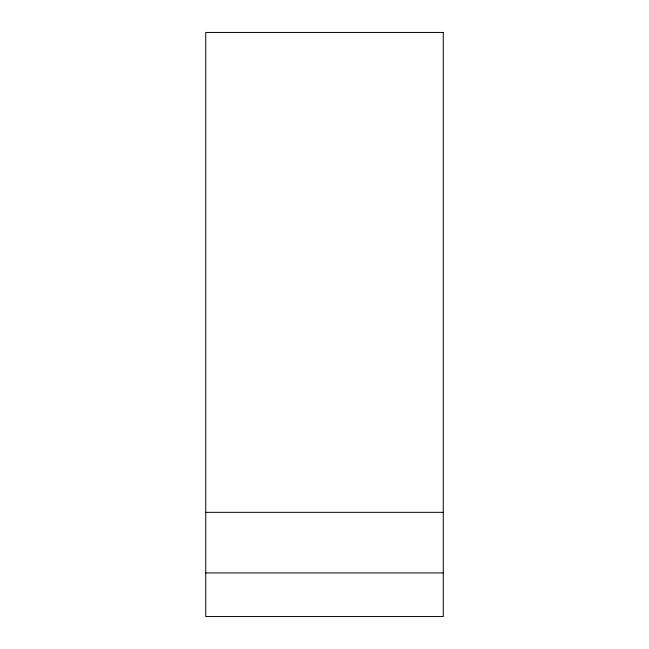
<?xml version="1.0" encoding="UTF-8"?>
<svg xmlns="http://www.w3.org/2000/svg" width="649" height="649" viewBox="0 0 649 649"><rect width="100%" height="100%" fill="white"/><g stroke="black" fill="none" stroke-linecap="round" stroke-linejoin="round"><path stroke-width="0.97" d="M205.741 512.337L443.259 512.337M205.741 572.921L443.259 572.921M443.259 32.45L205.741 32.45L205.741 616.55L443.259 616.55L443.259 32.45"/></g></svg>
